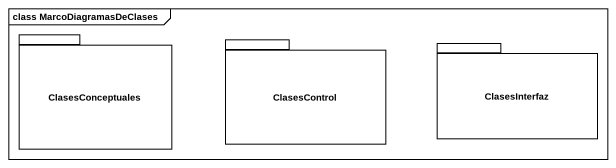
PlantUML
@startuml
mainframe class MarcoDiagramasDeClases
package ClasesConceptuales {
}
package ClasesControl {
}
package ClasesInterfaz {
}
@enduml
